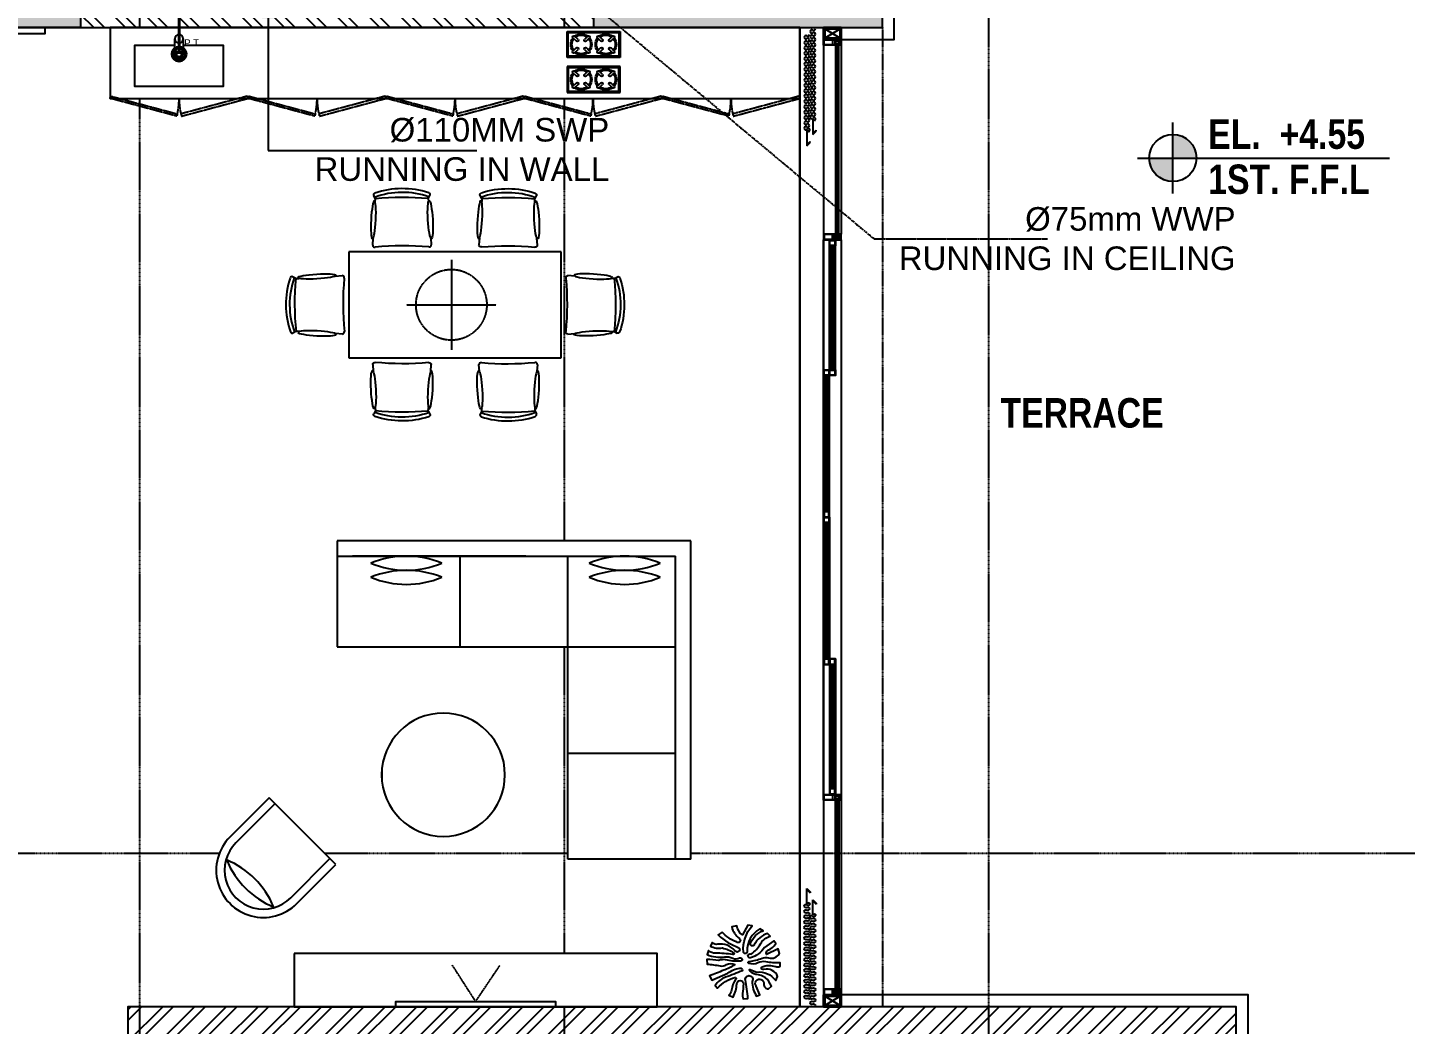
# Model space of a CAD drawing. Header units: millimetres. Extents: x -8500 to 104886, y -7800 to 56500.
# Drawn here: x 56600 to 68284, y 17850 to 26300 of the extents above; entities that cross this region are included whole.
import ezdxf

# ---------------------------------------------------------------- set-up
doc = ezdxf.new("R2010")
doc.units = ezdxf.units.MM
doc.header["$LTSCALE"] = 10
doc.set_wipeout_variables(frame=1)
for name, pattern in [('1803 B01 Axis$0$CENTER2', [1.125, 0.75, -0.125, 0.125, -0.125]), ('1803 B01 b03$0$HIDDEN', [0.375, 0.25, -0.125]), ('CENTER', [2, 1.25, -0.25, 0.25, -0.25]), ('Ground Floor Plan$0$HIDDEN', [0.375, 0.25, -0.125]), ('HIDDEN', [0.375, 0.25, -0.125])]:
    doc.linetypes.add(name, pattern=pattern)
for name, color, linetype in [('1803 B01 Axis$0$AXIS-MEP', 8, '1803 B01 Axis$0$CENTER2'), ('1803 B01 b03$0$COLS-AR', 4, 'Continuous'), ('1803 B01 b03$0$COLS-HATCH-AR', 251, 'Continuous'), ('1803 B01 b03$0$ELEV1-AR', 6, 'Continuous'), ('1803 B01 b03$0$ELEV4-AR', 15, 'Continuous'), ('1803 B01 b03$0$HATCH-AR', 251, 'Continuous'), ('1803 B01 b03$0$HIDDEN-AR', 43, '1803 B01 b03$0$HIDDEN'), ('1803 B01 b03$0$TAG-LVL-AR', 181, 'Continuous'), ('1803 B01 b03$0$TXT-AR', 3, 'Continuous'), ('1803 B01 b03$0$WALL-AR', 7, 'Continuous'), ('1803 B01 b03$0$WIN-AR', 140, 'Continuous'), ('A-FURNITURE', 1, 'Continuous'), ('A-LIGHT', 2, 'Continuous'), ('A-OUTLINE', 8, 'Continuous'), ('CEILING', 7, 'Continuous'), ('DIM-IN-AR', 251, 'Continuous'), ('FIX-AR', 45, 'Continuous'), ('Ground Floor Plan$0$FURNITURE', 1, 'Continuous'), ('Ground Floor Plan$0$HATCH', 8, 'Continuous'), ('Ground Floor Plan$0$WIPEOUT', 8, 'Continuous'), ('ID-FUR', 1, 'Continuous'), ('ID-HATCH', 8, 'Continuous'), ('ID-SANITARY', 1, 'Continuous'), ('ID-WIPEOUT', 8, 'Continuous'), ('Pots', 8, 'Continuous'), ('WIPEOUT', 8, 'Continuous')]:
    doc.layers.add(name, color=color, linetype=linetype)
for name, color, linetype, lineweight in [('FUR', 9, 'Continuous', 9), ('SH - SWP', 10, 'Continuous', 25), ('SH - WWP', 82, 'CENTER', 13), ('SWP', 10, 'Continuous', 25), ('WWP', 82, 'CENTER', 13)]:
    doc.layers.add(name, color=color, linetype=linetype, lineweight=lineweight)
doc.styles.add('1803 B01 b03$0$BOLD-SOFT', font='swisscb.ttf')
doc.styles.add('ARIAL', font='Arial.ttf')
doc.dimstyles.new('1-100-OUT', dxfattribs={"dimscale": 1.25, "dimtxt": 180, "dimasz": 1, "dimexe": 0, "dimexo": 0, "dimgap": 60, "dimtad": 1, "dimdec": 0, "dimblk": 'DIM-END', "dimcen": 2.5, "dimclrd": 256, "dimclre": 3, "dimclrt": 3, "dimadec": 0, "dimazin": 0, "dimtfac": 1, "dimtdec": 0, "dimtix": 1, "dimtmove": 2, "dimatfit": 0, "dimldrblk": 'LEADER-ARROW', "dimlwe": -1, "dimarcsym": 0})

# ---------------------------------------------------------------- blocks, each defined once
blk = doc.blocks.new('1803 B01 b03$0$1st cols')
at = {"layer": '1803 B01 b03$0$COLS-HATCH-AR'}
h = blk.add_hatch(color=256, dxfattribs=at)
h.dxf.hatch_style = 1
h.paths.add_polyline_path([(54350, 29200), (56750, 29200), (56750, 29650), (57050, 29650), (57050, 26300), (54350, 26300), (54350, 26600), (56750, 26600), (56750, 28900), (54350, 28900)])
h = blk.add_hatch(color=256, dxfattribs=at)
h.dxf.hatch_style = 1
h.paths.add_polyline_path([(61400, 26300), (63850, 26300), (63850, 26600), (61400, 26600)])
at = {"layer": '1803 B01 b03$0$COLS-AR'}
blk.add_lwpolyline([(54350, 29200), (56750, 29200), (56750, 29650), (57050, 29650), (57050, 26300), (54350, 26300), (54350, 26600), (56750, 26600), (56750, 28900), (54350, 28900), (54350, 29200)], dxfattribs=at)
blk.add_lwpolyline([(61400, 26300), (63850, 26300), (63850, 26600), (61400, 26600)], close=True, dxfattribs=at)
blk = doc.blocks.new('1803 B01 Axis$0$1803 B01 AXIS')
for p, q in [((57550, 55300), (57550, -5800)), ((61150, 55300), (61150, -5800)), ((64750, 55300), (64750, -5800)), ((85300, 19300), (-7300, 19300))]:
    blk.add_line(p, q)
blk = doc.blocks.new('1803 B01 Axis')
at = {"layer": '1803 B01 Axis$0$AXIS-MEP'}
blk.add_blockref('1803 B01 Axis$0$1803 B01 AXIS', (0, 0), dxfattribs=at)
blk = doc.blocks.new('1803 B01 b03$0$LVL-TAG-100')
h = blk.add_hatch(color=256)
h.paths.add_polyline_path([(500, 0, 0.414214), (300, 200), (300, 0)])
h.paths.add_polyline_path([(300, 0), (100, 0, 0.414214), (300, -200)])
for p, q in [((300, -300), (300, 300)), ((0, 0), (600, 0)), ((600, 0), (2136, 0))]:
    blk.add_line(p, q)
blk.add_circle((300, 0), 200)
at = {"color": 2, "style": '1803 B01 b03$0$BOLD-SOFT'}
for tag, p in [('ELEVATION', (600, 78)), ('LEVEL', (600, -305))]:
    blk.add_attdef(tag, p, '', height=250, dxfattribs=at)
blk = doc.blocks.new('*U46')
for p, q in [((10, -90), (140, -10)), ((140, -90), (10, -10))]:
    blk.add_line(p, q)
at = {"elevation": 0}
for points in [[(150, 0), (0, 0), (0, -100), (150, -100)], [(140, -10), (10, -10), (10, -90), (140, -90)]]:
    blk.add_lwpolyline(points, close=True, dxfattribs=at)
blk = doc.blocks.new('*U41')
for points in [[(25, -150), (10, -150), (10, -100), (-25, -100), (-25, 0), (25, 0), (25, -150), (25, -150), (25, -150)], [(-10, -120), (-25, -120), (-25, -110), (-10, -110)]]:
    blk.add_lwpolyline(points, close=True)
for points in [[(-20, -75), (-20, -5), (20, -5), (20, -75), (-20, -75)], [(20, -95), (20, -95), (20, -145), (15, -145), (15, -95), (-20, -95), (-20, -80), (20, -80), (20, -95)]]:
    blk.add_lwpolyline(points)
at = {"layer": '1803 B01 b03$0$HATCH-AR'}
blk.add_arc((0, -138), 12.5, 36.8699, 143.1301, dxfattribs=at)
blk = doc.blocks.new('*U68')
for p, q in [((1625, 8), (5, 8)), ((1625, 6), (5, 6)), ((1625, 4), (5, 4)), ((1625, 2), (5, 2))]:
    blk.add_line(p, q)
for points in [[(0, 10), (5, 10), (5, 0), (0, 0)], [(5, 0), (1625, 0), (1625, 10), (5, 10)], [(1630, 10), (1625, 10), (1625, 0), (1630, 0)]]:
    blk.add_lwpolyline(points, close=True)
blk = doc.blocks.new('1803 B01 b03$0$CW13')
for p, q in [((1650, 150), (-100, 150)), ((2800, 150), (5300, 150)), ((4000, 139), (2850, 139)), ((4000, 133), (2850, 133)), ((4000, 121), (2850, 121)), ((4100, 139), (5250, 139)), ((4100, 133), (5250, 133)), ((4100, 121), (5250, 121)), ((8200, 150), (6450, 150)), ((1650, 0), (-100, 0)), ((4050, 100), (1700, 100)), ((2850, 50), (1700, 50)), ((2800, 89), (1750, 89)), ((2800, 83), (1750, 83)), ((2800, 71), (1750, 71)), ((2800, 65), (1750, 65)), ((4000, 115), (2850, 115)), ((4050, 100), (6400, 100)), ((4100, 115), (5250, 115)), ((5250, 50), (6400, 50)), ((5300, 89), (6350, 89)), ((5300, 83), (6350, 83)), ((5300, 71), (6350, 71)), ((5300, 65), (6350, 65)), ((8200, 0), (6450, 0))]:
    blk.add_line(p, q)
for points in [[(2800, 100), (2850, 100), (2850, 150), (2800, 150)], [(2804, 104), (2846, 104), (2846, 146), (2804, 146)], [(4000, 150), (4050, 150), (4050, 100), (4000, 100)], [(4004, 146), (4046, 146), (4046, 104), (4004, 104)], [(4100, 150), (4050, 150), (4050, 100), (4100, 100)], [(4096, 146), (4054, 146), (4054, 104), (4096, 104)], [(5300, 100), (5250, 100), (5250, 150), (5300, 150)], [(5296, 104), (5254, 104), (5254, 146), (5296, 146)], [(1700, 50), (1750, 50), (1750, 100), (1700, 100)], [(1704, 54), (1746, 54), (1746, 96), (1704, 96)], [(2800, 50), (2850, 50), (2850, 100), (2800, 100)], [(2804, 54), (2846, 54), (2846, 96), (2804, 96)], [(5300, 50), (5250, 50), (5250, 100), (5300, 100)], [(5296, 54), (5254, 54), (5254, 96), (5296, 96)], [(6400, 50), (6350, 50), (6350, 100), (6400, 100)], [(6396, 54), (6354, 54), (6354, 96), (6396, 96)]]:
    blk.add_lwpolyline(points, close=True)
at = {"elevation": 0}
for points in [[(15, 20), (15, 0), (50, 0), (50, 20)], [(20, 15), (20, 5), (45, 5), (45, 15)], [(1685, 20), (1685, 0), (1650, 0), (1650, 20)], [(1680, 15), (1680, 5), (1655, 5), (1655, 15)], [(6415, 20), (6415, 0), (6450, 0), (6450, 20)], [(6420, 15), (6420, 5), (6445, 5), (6445, 15)], [(8085, 20), (8085, 0), (8050, 0), (8050, 20)], [(8080, 15), (8080, 5), (8055, 5), (8055, 15)]]:
    blk.add_lwpolyline(points, close=True, dxfattribs=at)
at = {"layer": '1803 B01 b03$0$ELEV4-AR'}
for p, q in [((1700, 150), (6400, 150)), ((6400, 0), (1700, 0))]:
    blk.add_line(p, q, dxfattribs=at)
at = {"xscale": -1}
for name, p in [('*U41', (25, 150)), ('*U41', (6425, 150)), ('*U68', (1665, 40)), ('*U68', (1665, 20))]:
    blk.add_blockref(name, p, dxfattribs=at)
for name, p in [('*U41', (1675, 150)), ('*U41', (8075, 150)), ('*U68', (6435, 40)), ('*U68', (6435, 20))]:
    blk.add_blockref(name, p)
at = {"layer": '1803 B01 b03$0$ELEV1-AR'}
for p, rotation in [((-100, 0), 90), ((8100, 0), 90.00000000000006)]:
    blk.add_blockref('*U46', p, dxfattribs=dict(at, rotation=rotation))
at = {"layer": '1803 B01 b03$0$ELEV1-AR', "xscale": -1, "rotation": 270}
for p in [(0, 0), (8200, 0)]:
    blk.add_blockref('*U46', p, dxfattribs=at)
blk = doc.blocks.new('Ground Floor Plan$0$A$C6DBE4140')
at = {"layer": 'Ground Floor Plan$0$HATCH', "ltscale": 10}
for p, q in [((71, 1002), (42, 973)), ((71, 994), (42, 965)), ((42, 973), (42, 965)), ((71, 876), (71, 1002)), ((21, 907), (-8, 879)), ((21, 899), (-8, 870)), ((-8, 879), (-8, 870)), ((21, 781), (21, 907))]:
    blk.add_line(p, q, dxfattribs=at)
for centre, radius, start, end in [((59, 870), 12.5, 150.5023, 321.21), ((57, 871), 10.5, 96.689, 150.5023), ((62, 831), 14.2, 53.1301, 180), ((62, 831), 14.2, 180, 306.8699), ((72, 904), 28.5, 234.3652, 266.2983), ((79, 853), 13.9, 0, 141.21), ((79, 853), 14.2, 233.1301, 0), ((79, 808), 14.2, 0, 126.8699), ((9, 775), 12.5, 150.5023, 321.21), ((7, 776), 10.5, 96.689, 150.5023), ((12, 736), 14.2, 53.1301, 180), ((12, 736), 14.2, 180, 306.8699), ((12, 691), 14.2, 53.1301, 180), ((23, 810), 28.5, 234.3652, 266.2983), ((30, 759), 13.9, 0, 141.21), ((29, 759), 14.2, 233.1301, 0), ((29, 713), 14.2, 0, 126.8699), ((29, 713), 14.2, 233.1301, 0), ((62, 785), 14.2, 53.1301, 180), ((62, 785), 14.2, 180, 306.8699), ((62, 740), 14.2, 53.1301, 180), ((62, 740), 14.2, 180, 306.8699), ((62, 695), 14.2, 53.1301, 180), ((79, 808), 14.2, 233.1301, 0), ((79, 763), 14.2, 0, 126.8699), ((79, 763), 14.2, 233.1301, 0), ((79, 717), 14.2, 0, 126.8699), ((79, 717), 14.2, 233.1301, 0), ((12, 691), 14.2, 180, 306.8699), ((12, 645), 14.2, 53.1301, 180), ((12, 645), 14.2, 180, 306.8699), ((12, 600), 14.2, 53.1301, 180), ((12, 600), 14.2, 180, 306.8699), ((29, 668), 14.2, 0, 126.8699), ((29, 668), 14.2, 233.1301, 0), ((29, 623), 14.2, 0, 126.8699), ((29, 623), 14.2, 233.1301, 0), ((29, 577), 14.2, 0, 126.8699), ((62, 695), 14.2, 180, 306.8699), ((62, 649), 14.2, 53.1301, 180), ((62, 649), 14.2, 180, 306.8699), ((62, 604), 14.2, 53.1301, 180), ((62, 604), 14.2, 180, 306.8699), ((79, 672), 14.2, 0, 126.8699), ((79, 672), 14.2, 233.1301, 0), ((79, 626), 14.2, 0, 126.8699), ((79, 626), 14.2, 233.1301, 0), ((79, 581), 14.2, 0, 126.8699), ((12, 555), 14.2, 53.1301, 180), ((12, 555), 14.2, 180, 306.8699), ((12, 509), 14.2, 53.1301, 180), ((12, 509), 14.2, 180, 306.8699), ((14, 460), 16.3, 59.6168, 167.4712), ((29, 577), 14.2, 233.1301, 0), ((29, 532), 14.2, 0, 126.8699), ((29, 532), 14.2, 233.1301, 0), ((29, 487), 14.2, 0, 126.8699), ((30, 487), 14.1, 239.6168, 0), ((64, 555), 16.3, 59.6168, 167.4712), ((62, 558), 14.2, 180, 306.8699), ((62, 513), 14.2, 53.1301, 180), ((62, 513), 14.2, 180, 306.8699), ((62, 468), 14.2, 53.1301, 180), ((62, 468), 14.2, 180, 306.8699), ((79, 536), 14.2, 0, 126.8699), ((79, 536), 14.2, 233.1301, 0), ((79, 490), 14.2, 0, 126.8699), ((79, 490), 14.2, 233.1301, 0), ((79, 581), 14.1, 239.6168, 0), ((12, 464), 14.2, 180, 306.8699), ((12, 419), 14.2, 53.1301, 180), ((12, 419), 14.2, 180, 306.8699), ((12, 373), 14.2, 53.1301, 180), ((12, 373), 14.2, 180, 306.8699), ((29, 441), 14.2, 0, 126.8699), ((29, 441), 14.2, 233.1301, 0), ((29, 396), 14.2, 0, 126.8699), ((29, 396), 14.2, 233.1301, 0), ((29, 351), 14.2, 0, 126.8699), ((30, 351), 14.1, 239.6168, 0), ((64, 419), 16.3, 59.6168, 167.4712), ((64, 426), 16.3, 192.5288, 300.3832), ((62, 377), 14.2, 53.1301, 180), ((62, 377), 14.2, 180, 306.8699), ((79, 445), 14.2, 0, 126.8699), ((79, 400), 14.2, 233.1301, 0), ((79, 354), 14.2, 0, 126.8699), ((79, 354), 14.2, 233.1301, 0), ((79, 445), 14.1, 239.6168, 0), ((79, 400), 14.1, 0, 120.3832), ((14, 324), 16.3, 59.6168, 167.4712), ((14, 331), 16.3, 192.5288, 300.3832), ((12, 283), 14.2, 53.1301, 180), ((12, 283), 14.2, 180, 306.8699), ((12, 237), 14.2, 53.1301, 180), ((12, 237), 14.2, 180, 306.8699), ((29, 305), 14.2, 233.1301, 0), ((29, 260), 14.2, 0, 126.8699), ((29, 260), 14.2, 233.1301, 0), ((30, 305), 14.1, 0, 120.3832), ((62, 332), 14.2, 53.1301, 180), ((62, 332), 14.2, 180, 306.8699), ((62, 286), 14.2, 53.1301, 180), ((64, 290), 16.3, 192.5288, 300.3832), ((62, 241), 14.2, 53.1301, 180), ((62, 241), 14.2, 180, 306.8699), ((79, 309), 14.2, 0, 126.8699), ((79, 309), 14.2, 233.1301, 0), ((79, 264), 14.2, 233.1301, 0), ((79, 264), 14.1, 0, 120.3832), ((12, 192), 14.2, 53.1301, 180), ((14, 195), 16.3, 192.5288, 300.3832), ((12, 146), 14.2, 53.1301, 180), ((12, 146), 14.2, 180, 306.8699), ((29, 214), 14.2, 0, 126.8699), ((29, 214), 14.2, 233.1301, 0), ((29, 169), 14.2, 233.1301, 0), ((29, 124), 14.2, 0, 126.8699), ((29, 124), 14.2, 233.1301, 0), ((30, 169), 14.1, 0, 120.3832), ((62, 196), 14.2, 53.1301, 180), ((62, 196), 14.2, 180, 306.8699), ((62, 150), 14.2, 53.1301, 180), ((62, 150), 14.2, 180, 306.8699), ((62, 105), 14.2, 53.1301, 180), ((79, 218), 14.2, 0, 126.8699), ((79, 218), 14.2, 233.1301, 0), ((79, 173), 14.2, 0, 126.8699), ((79, 173), 14.2, 233.1301, 0), ((79, 128), 14.2, 0, 126.8699), ((79, 128), 14.2, 233.1301, 360), ((12, 101), 14.2, 53.1301, 180), ((12, 101), 14.2, 180, 306.8699), ((12, 56), 14.2, 53.1301, 180), ((12, 56), 14.2, 180, 306.8699), ((12, 10), 14.2, 53.1301, 180), ((29, 78), 14.2, 0, 126.8699), ((29, 78), 14.2, 233.1301, 0), ((29, 33), 14.2, 0, 126.8699), ((29, 33), 14.2, 233.1301, 360), ((62, 105), 14.2, 180, 306.8699), ((62, 59), 14.2, 53.1301, 180), ((79, 82), 14.2, 0, 126.8699), ((79, 82), 14.2, 233.1301, 0)]:
    blk.add_arc(centre, radius, start, end, dxfattribs=at)
blk = doc.blocks.new('d041')
for points in [[(-114.5, 162.8), (-135.7, 147.5, 0.094461), (-23.8, 78.1, -1.314105), (-45, 63.9, 0.23971), (-139.2, 96.9, -0.225502), (-168.6, 106.3), (-178.1, 87.5, 0.168761), (-113.3, 76.9, -0.10633), (-52.1, 49.8, -0.896883), (-56.8, 41.6, 0.036268), (-151, 48.7, -0.174875), (-189.8, 62.8), (-195.7, 41.6, 0.146767), (-101.5, 28.7, -0.15697), (-56.8, 21.6, 0.255407), (-20.3, 22.8, -1.316503), (-15.6, 5.1, -0.063657), (-95.7, 12.2, 0.155487), (-133.3, 8.7, 0.026084), (-198.1, 14.5), (-196.9, -10.2, -0.032102), (-126.3, -20.8, 0.224699), (-90.9, -12.5, -0.233548), (-45, -13.7, -0.04631), (-106.2, -44.3, -0.00448), (-183.9, -73.7), (-171, -98.4), (-83.9, -59.6, -0.11893), (-19.1, -32.5, -0.510582), (-5, -46.6, -0.022024), (-95.7, -81.9, 0.179253), (-152.2, -127.8), (-139.2, -140.8, -0.133402), (-45, -83.1, -1.067431), (-42.7, -93.7, 0.106048), (-63.9, -152.5, -0.192463), (-79.2, -179.6), (-54.4, -190.2, 0.106313), (-35.6, -117.2, -0.991375), (0.9, -118.4, -0.033592), (-3.8, -170.2, 0.13959), (-0.3, -199.6), (25.6, -197.2, 0.028756), (11.5, -97.2, -0.551481), (36.2, -73.7, -0.497337), (49.2, -104.3, 0.157199), (72.7, -185.5), (90.4, -178.4), (70.3, -131.3, -1.520687), (112.7, -119.6, 0.496922), (137.4, -144.3), (152.8, -130.2, 0.301357), (69.2, -66.6, -0.310049), (31.9, -37.4, 10.929185)], [(31.9, -37.4), (73.9, -53.7, -0.265904), (176.3, -99.6), (186.9, -77.2, 0.389685), (112.7, -40.8, -0.623242), (99.8, -26.6, -0.189526), (176.3, -24.3, 0.215625), (199.8, -22.4), (199.8, -3.1, -0.058582), (123.3, 1.6, 0.157627), (79.8, -4.3, -0.202378), (30.3, -6.6, -0.970579), (33.8, 3.9, 0.04846), (102.1, 21.6, -0.159563), (137.4, 22.8, 0.350101), (197.5, 47.5), (189.2, 72.2), (126.9, 41.6, -0.360732), (133.9, 65.1, 0.169604), (176.3, 100.4), (166.9, 115.7), (115.1, 80.4, -0.179983), (39.7, 23.9, -1.515417), (42.1, 43.9, 0.122878), (93.9, 99.2, -0.197983), (145.7, 140.4), (131.6, 155.7, 0.200484), (59.7, 94.5, -0.970534), (39.7, 103.9, -0.194785), (108, 171), (90.4, 180.4, 0.284388), (20.9, 56.9, -0.983344), (0.9, 55.7, -0.201391), (48, 196.9), (24.4, 200.4), (-5, 147.5, -0.207025), (-34.4, 198.1), (-62.7, 191, 0.175334), (-20.3, 128.7, -1.097038), (-36.8, 109.8, -0.121326), (-114.5, 162.8, -2.240553)]]:
    blk.add_lwpolyline(points, format="xyb")
blk = doc.blocks.new('*U161')
blk.add_wipeout([(4481, -4329), (4964, -4329), (4964, -1031), (4481, -1031)]).dxf.layer = 'Ground Floor Plan$0$WIPEOUT'
at = {"ltscale": 0.3}
blk.add_lwpolyline([(4481, -4329), (4964, -4329), (4964, -1031), (4481, -1031)], close=True, dxfattribs=at)
blk = doc.blocks.new('Ground Floor Plan$0$A$C1E1216E0')
blk.add_wipeout([(-400, 0), (400, 0), (400, -470), (393, -542), (351, -662), (312, -720), (258, -776), (195, -819), (121, -851), (87, -860), (0, -870), (-90, -860), (-152, -840), (-217, -806), (-287, -748), (-316, -716), (-356, -652), (-384, -584), (-397, -517), (-400, -470)]).dxf.layer = 'ID-WIPEOUT'
at = {"layer": 'ID-FUR'}
for p, q in [((400, 0), (-400, 0)), ((329, -470), (329, 0)), ((400, -470), (400, 0)), ((-400, 0), (-400, -470)), ((-329, 0), (-329, -470))]:
    blk.add_line(p, q, dxfattribs=at)
for centre, radius, start, end in [((0, -470), 400, 180, 0), ((0, -470), 329, 180, 0), ((0, -1307), 735, 67.4124, 112.5876), ((0, 50), 735, 247.4124, 292.5876)]:
    blk.add_arc(centre, radius, start, end, dxfattribs=at)
blk = doc.blocks.new('First Floor Plan$0$A$C12236DE3')
blk.add_wipeout([(-178.5, 256.4), (-136.2, 233.7), (-105.8, 211.3), (-73.3, 179.4), (-42.9, 138.1), (-21.3, 95.6), (-9.9, 62.2), (-1.1, 18.4), (1.1, -18.4), (-3.1, -68.7), (-13.7, -111.6), (-38.9, -168.2), (-64.8, -206.1), (-90.8, -234.5), (-99.6, -242.7), (-135.5, -270), (-184.1, -295.6), (-206.5, -303.8), (-231.2, -310.6), (-253.8, -315), (-285.4, -318.1), (-317.7, -317.8), (-350.8, -313.9), (-372.5, -309.2), (-409.2, -297.3), (-450.9, -277), (-479, -258.3), (-513.7, -227.8), (-530, -209.6), (-550.1, -182.3), (-564.1, -158.6), (-581.2, -119.9), (-592.5, -79.8), (-598.1, -40.4), (-598.6, -4.8), (-590.7, 51.2), (-583, 77.9), (-563.9, 122.2), (-542.4, 156.8), (-524.2, 179.6), (-478.7, 221.7), (-463.5, 232.4), (-439.2, 246.8), (-413.9, 258.7), (-360.7, 275.2), (-330, 280), (-298.9, 281.6), (-246.2, 277), (-220.5, 271.2), (-188.2, 260.5), (-175.6, 255.1)]).dxf.layer = 'ID-WIPEOUT'
at = {"layer": 'ID-FUR'}
blk.add_circle((-298.9, -18.4), 300, dxfattribs=at)
blk = doc.blocks.new('A$C4A0262C7')
at = {"ltscale": 0.5}
blk.add_wipeout([(3000, 0), (0, 0), (0, 2700), (1043, 2700), (1043, 900), (3000, 900)], dxfattribs=at).dxf.layer = 'ID-WIPEOUT'
for p, q in [((0, 2700), (130, 2700)), ((0, 2700), (1043, 2700)), ((0, 2700), (0, 0)), ((130, 2700), (130, 130)), ((1043, 2700), (1043, 900)), ((1043, 1800), (130, 1800)), ((3000, 900), (130, 900)), ((1043, 900), (1043, 130)), ((1957, 900), (1957, 130)), ((3000, 0), (3000, 900)), ((3000, 130), (130, 130)), ((1400, 130), (2870, 130)), ((0, 0), (3000, 0))]:
    blk.add_line(p, q, dxfattribs=at)
for centre, start, end in [((562, -410), 67.3801, 112.6199), ((2413, -410), 67.3801, 112.6199), ((562, 1030), 247.3801, 292.6199), ((562, -530), 67.3801, 112.6199), ((2413, 1030), 247.3801, 292.6199), ((2413, -530), 67.3801, 112.6199), ((562, 910), 247.3801, 292.6199), ((2413, 910), 247.3801, 292.6199)]:
    blk.add_arc(centre, 780, start, end, dxfattribs=at)
blk = doc.blocks.new('XR-GF_FUR$0$CH4')
at = {"layer": 'ID-FUR'}
for p, q in [((-224, 400), (-238, 426)), ((-225, 374), (-224, 400)), ((224, 400), (239, 427)), ((224, 400), (225, 374)), ((-248, 6), (-244, 65)), ((244, 65), (248, 6))]:
    blk.add_line(p, q, dxfattribs=at)
for centre, major_axis, start_param, end_param in [((2, -12), (561, 0), 1.150225, 1.997991), ((2, -12), (-599, 0), 4.324208, 5.10741), ((-221, 432), (18.7, 0), 1.965818, 3.568787), ((0, -1160), (1894, 0), 1.452324, 1.689269), ((222, 433), (-18.7, 0), 2.714398, 4.324208), ((-229, 5), (-18.7, 0), -0.049958, 1.682969), ((0, -1681), (-2027, 0), 4.600216, 4.824562), ((229, 5), (-18.7, 0), 1.458624, 3.191551)]:
    blk.add_ellipse(centre, major_axis=major_axis, ratio=0.829167, start_param=start_param, end_param=end_param, dxfattribs=at)
at = {"layer": 'ID-FUR', "extrusion": (0, 0, -1)}
blk.add_ellipse((-241, 221), major_axis=(9, 162), ratio=0.124692, dxfattribs=at)
at = {"layer": 'ID-FUR'}
blk.add_ellipse((241, 221), major_axis=(-9, 162), ratio=0.124692, dxfattribs=at)
blk = doc.blocks.new('A$C10353E69')
at = {"xscale": -0.9999999999999996, "rotation": 269.7779392439236}
blk.add_blockref('XR-GF_FUR$0$CH4', (855, -500), dxfattribs=at)
blk.add_wipeout([(-995, -50), (-995, -950), (805, -950), (805, -50)]).dxf.layer = 'WIPEOUT'
at = {"layer": 'ID-FUR'}
for p, q in [((-995, -50), (-995, -950)), ((805, -50), (-995, -50)), ((805, -950), (805, -50)), ((-995, -950), (805, -950))]:
    blk.add_line(p, q, dxfattribs=at)
for p, rotation in [((-545, 0), 0.2220607560763453), ((-1045, -500), 90.22206075607632), ((355, -1000), 180.2220607560763)]:
    blk.add_blockref('XR-GF_FUR$0$CH4', p, dxfattribs=dict(rotation=rotation))
for p, xscale, rotation in [((355, 0), -1, 359.7779392439236), ((-545, -1000), -0.9999999999999998, 179.7779392439236)]:
    blk.add_blockref('XR-GF_FUR$0$CH4', p, dxfattribs=dict(xscale=xscale, rotation=rotation))
blk = doc.blocks.new('*U163')
blk.add_wipeout([(0, 600), (0, 0), (-5850, 0), (-5850, 600)]).dxf.layer = 'ID-WIPEOUT'
blk.add_lwpolyline([(0, 0), (-5850, 0), (-5850, 600), (0, 600)], close=True)
blk = doc.blocks.new('A$C29A14E84')
for p, q in [((-35, 0), (-35, -130)), ((35, -130), (35, 0))]:
    blk.add_line(p, q)
blk.add_lwpolyline([(-35, -55), (-375, -55), (-375, -405), (375, -405), (375, -55), (35, -55)])
blk.add_circle((0, 0), 35)
blk.add_arc((0, -130), 35, 180, 0)
blk = doc.blocks.new('12')
at = {"layer": 'FIX-AR'}
for p, q in [((29012, 11450), (29012, 11230)), ((29462, 11450), (29012, 11450)), ((29022, 11440), (29022, 11240)), ((29452, 11440), (29022, 11440)), ((29063, 11396), (29091, 11368)), ((29105, 11382), (29077, 11410)), ((29189, 11410), (29161, 11382)), ((29175, 11368), (29203, 11396)), ((29300, 11368), (29271, 11396)), ((29286, 11410), (29314, 11382)), ((29369, 11382), (29398, 11410)), ((29412, 11396), (29383, 11368)), ((29452, 11240), (29452, 11440)), ((29462, 11230), (29462, 11450)), ((29012, 11230), (29462, 11230)), ((29012, 11230), (29462, 11230)), ((29022, 11240), (29452, 11240)), ((29091, 11313), (29063, 11284)), ((29077, 11270), (29105, 11298)), ((29161, 11298), (29189, 11270)), ((29203, 11284), (29175, 11313)), ((29271, 11284), (29300, 11313)), ((29314, 11298), (29286, 11270)), ((29398, 11270), (29369, 11298)), ((29383, 11313), (29412, 11284)), ((29012, 11153), (29462, 11153)), ((29012, 11153), (29462, 11153)), ((29012, 10933), (29012, 11153)), ((29022, 11143), (29452, 11143)), ((29022, 10943), (29022, 11143)), ((29077, 11113), (29105, 11085)), ((29161, 11085), (29189, 11113)), ((29314, 11085), (29286, 11113)), ((29398, 11113), (29369, 11085)), ((29452, 11143), (29452, 10943)), ((29462, 11153), (29462, 10933)), ((29091, 11071), (29063, 11099)), ((29063, 10987), (29091, 11015)), ((29105, 11001), (29077, 10973)), ((29189, 10973), (29161, 11001)), ((29203, 11099), (29175, 11071)), ((29175, 11015), (29203, 10987)), ((29271, 11099), (29300, 11071)), ((29300, 11015), (29271, 10987)), ((29286, 10973), (29314, 11001)), ((29369, 11001), (29398, 10973)), ((29383, 11071), (29412, 11099)), ((29412, 10987), (29383, 11015)), ((29462, 10933), (29012, 10933)), ((29452, 10943), (29022, 10943))]:
    blk.add_line(p, q, dxfattribs=at)
for centre, radius, start, end in [((29133, 11340), 89.2, 141.436, 218.568), ((29133, 11340), 79.2, 142.2521, 217.7519), ((29070, 11403), 10, 45.002, 225.002), ((29133, 11340), 89.2, 51.436, 128.568), ((29133, 11340), 79.2, 52.2521, 127.7519), ((29098, 11375), 10, 225.002, 45.002), ((29168, 11375), 10, 135.002, 315.002), ((29196, 11403), 10, 315.002, 135.002), ((29133, 11340), 79.2, 322.2521, 37.7519), ((29133, 11340), 89.2, 321.436, 38.568), ((29342, 11340), 89.2, 141.436, 218.568), ((29342, 11340), 79.2, 142.2521, 217.7519), ((29279, 11403), 10, 45.002, 225.002), ((29342, 11340), 89.2, 51.436, 128.568), ((29342, 11340), 79.2, 52.2521, 127.7519), ((29307, 11375), 10, 225.002, 45.002), ((29376, 11375), 10, 135.002, 315.002), ((29405, 11403), 10, 315.002, 135.002), ((29342, 11340), 79.2, 322.2521, 37.7519), ((29342, 11340), 89.2, 321.436, 38.568), ((29070, 11277), 10, 135.002, 315.002), ((29133, 11340), 89.2, 231.436, 308.568), ((29133, 11340), 79.2, 232.2521, 307.7519), ((29098, 11305), 10, 315.002, 135.002), ((29168, 11305), 10, 45.002, 225.002), ((29196, 11277), 10, 225.002, 45.002), ((29279, 11277), 10, 135.002, 315.002), ((29342, 11340), 89.2, 231.436, 308.568), ((29342, 11340), 79.2, 232.2521, 307.7519), ((29307, 11305), 10, 315.002, 135.002), ((29376, 11305), 10, 45.002, 225.002), ((29405, 11277), 10, 225.002, 45.002), ((29070, 11106), 10, 45.002, 225.002), ((29133, 11043), 89.2, 51.436, 128.568), ((29133, 11043), 79.2, 52.2521, 127.7519), ((29196, 11106), 10, 315.002, 135.002), ((29279, 11106), 10, 45.002, 225.002), ((29342, 11043), 89.2, 51.436, 128.568), ((29342, 11043), 79.2, 52.2521, 127.7519), ((29405, 11106), 10, 315.002, 135.002), ((29133, 11043), 89.2, 141.436, 218.568), ((29133, 11043), 79.2, 142.2521, 217.7519), ((29070, 10980), 10, 135.002, 315.002), ((29098, 11078), 10, 225.002, 45.002), ((29098, 11008), 10, 315.002, 135.002), ((29168, 11078), 10, 135.002, 315.002), ((29168, 11008), 10, 45.002, 225.002), ((29196, 10980), 10, 225.002, 45.002), ((29133, 11043), 79.2, 322.2521, 37.7519), ((29133, 11043), 89.2, 321.436, 38.568), ((29342, 11043), 89.2, 141.436, 218.568), ((29342, 11043), 79.2, 142.2521, 217.7519), ((29279, 10980), 10, 135.002, 315.002), ((29307, 11078), 10, 225.002, 45.002), ((29307, 11008), 10, 315.002, 135.002), ((29376, 11078), 10, 135.002, 315.002), ((29376, 11008), 10, 45.002, 225.002), ((29405, 10980), 10, 225.002, 45.002), ((29342, 11043), 79.2, 322.2521, 37.7519), ((29342, 11043), 89.2, 321.436, 38.568), ((29133, 11043), 89.2, 231.436, 308.568), ((29133, 11043), 79.2, 232.2521, 307.7519), ((29342, 11043), 89.2, 231.436, 308.568), ((29342, 11043), 79.2, 232.2521, 307.7519)]:
    blk.add_arc(centre, radius, start, end, dxfattribs=at)
blk = doc.blocks.new('*U126')
blk.add_wipeout([(2145522, 546419), (2147022, 546419), (2147022, 546369), (2145522, 546369)]).dxf.layer = 'Ground Floor Plan$0$WIPEOUT'
at = {"layer": 'Ground Floor Plan$0$FURNITURE'}
blk.add_lwpolyline([(2145522, 546419), (2147022, 546419), (2147022, 546369), (2145522, 546369), (2145522, 546419)], dxfattribs=at)
blk = doc.blocks.new('HHYRYRY')
at = {"layer": 'SH - WWP', "linetype": 'Continuous', "lineweight": 30, "ltscale": 15}
for p, q in [((-29410833, -22433313), (-29410859, -22433313)), ((-29410826, -22433297), (-29410845, -22433278)), ((-29410826, -22433330), (-29410845, -22433349)), ((-29410809, -22433290), (-29410809, -22433263)), ((-29410809, -22433336), (-29410809, -22433363)), ((-29410793, -22433297), (-29410774, -22433278)), ((-29410793, -22433330), (-29410774, -22433349)), ((-29410786, -22433313), (-29410759, -22433313))]:
    blk.add_line(p, q, dxfattribs=at)
for radius in [62.4, 50, 23.1]:
    blk.add_circle((-29410809, -22433313), radius, dxfattribs=at)
at = {"layer": 'SH - WWP', "linetype": 'Continuous', "lineweight": 30, "ltscale": 15, "insert": (-29410765, -22433188), "char_height": 59.9, "width": 240.71, "attachment_point": 1}
blk.add_mtext('P.T.', dxfattribs=at)
blk = doc.blocks.new('DIM-END')
at = {"layer": 'DIM-IN-AR', "color": 1}
for p, q in [((0, -90), (0, 90)), ((-90, 0), (90, 0))]:
    blk.add_line(p, q, dxfattribs=at)
at = {"layer": 'DIM-IN-AR', "color": 1, "const_width": 7.5}
blk.add_lwpolyline([(63.6, 63.6), (-63.6, -63.6)], dxfattribs=at)
blk = doc.blocks.new('LEADER-ARROW')
blk.add_solid([(-250, 41.7), (0, 0), (-250, -41.7)])

msp = doc.modelspace()

# ---------------------------------------------------------------- hatches: boundary and pattern name
at = {"layer": 'ID-HATCH'}
h = msp.add_hatch(dxfattribs=at)
h.set_pattern_fill('ANSI32', color=256, scale=20)
h.set_pattern_definition([(45, (11000, 350), (-134.70384, 134.70384), []), (45, (11089.8, 350), (-134.70384, 134.70384), [])])
h.paths.add_polyline_path([(57350, 16800), (56950, 16800)], flags=16)
h.paths.add_polyline_path([(57350, 15600), (57650, 15600), (57650, 17700), (66550, 17700), (66550, 16800), (66850, 16800), (66850, 18000), (57450, 18000), (57450, 16800), (57350, 16800), (56950, 16800), (57350, 16800)])

# ---------------------------------------------------------------- linework, layer by layer
at = {"layer": '1803 B01 b03$0$ELEV1-AR'}
for points in [[(63500, 26200), (63950, 26200), (63950, 28600), (66650, 28600), (66650, 30400), (66500, 30400)], [(66800, 15150), (66950, 15150), (66950, 18100), (63500, 18100)]]:
    msp.add_lwpolyline(points, dxfattribs=at)
at = {"layer": '1803 B01 b03$0$HIDDEN-AR'}
msp.add_line((63850, 26300), (63850, 18000), dxfattribs=at)
at = {"layer": '1803 B01 b03$0$WALL-AR'}
msp.add_lwpolyline([(57350, 16400), (57350, 14100), (57650, 14100), (57650, 17700), (66550, 17700), (66550, 15250), (66850, 15250), (66850, 18000), (57450, 18000), (57450, 16800), (56850, 16800), (56850, 16400)], close=True, dxfattribs=at)
at = {"layer": 'A-OUTLINE', "color": 1, "linetype": 'HIDDEN', "ltscale": 0.5}
msp.add_line((63150, 18000), (63150, 26300), dxfattribs=at)

# ---------------------------------------------------------------- block references
at = {"layer": '1803 B01 b03$0$COLS-AR'}
msp.add_blockref('1803 B01 b03$0$1st cols', (0, 0), dxfattribs=at)
at = {"layer": '1803 B01 b03$0$TAG-LVL-AR'}
msp.add_blockref('1803 B01 b03$0$LVL-TAG-100', (66012, 25194), dxfattribs=at).add_auto_attribs({'ELEVATION': 'EL.  +4.55', 'LEVEL': '1ST. F.F.L'})
at = {"layer": '1803 B01 b03$0$WIN-AR', "rotation": 90}
msp.add_blockref('1803 B01 b03$0$CW13', (63500, 18100), dxfattribs=at)
at = {"layer": 'Ground Floor Plan$0$HATCH', "rotation": 180}
msp.add_blockref('Ground Floor Plan$0$A$C6DBE4140', (63279, 26300), dxfattribs=at)
at = {"layer": 'Ground Floor Plan$0$HATCH', "xscale": -1}
msp.add_blockref('Ground Floor Plan$0$A$C6DBE4140', (63279, 18000), dxfattribs=at)
at = {"layer": 'ID-FUR', "color": 8, "linetype": 'HIDDEN', "ltscale": 0.5}
msp.add_blockref('1803 B01 Axis', (0, 0), dxfattribs=at)
at = {"layer": 'Pots', "lineweight": 0, "ltscale": 150, "xscale": 1.560000000055879, "yscale": 1.560000000055879, "zscale": 1.560000000055879}
msp.add_blockref('d041', (62669, 18378), dxfattribs=at)

# ---------------------------------------------------------------- texts
at = {"layer": '1803 B01 b03$0$TXT-AR', "insert": (64850, 23159), "char_height": 250, "width": 2623.5, "attachment_point": 1, "style": '1803 B01 b03$0$BOLD-SOFT'}
msp.add_mtext('TERRACE', dxfattribs=at)
at = {"layer": 'WWP', "lineweight": 15, "ltscale": 20, "extrusion": (0.007838, -0.01548, 0.999849), "insert": (66844, 24778, -2), "char_height": 200, "width": 2883.54, "attachment_point": 3, "text_direction": (0.999969, 0, -0.007839), "style": 'ARIAL'}
msp.add_mtext('Ø75mm WWP\\PRUNNING IN CEILING ', dxfattribs=at)

# ---------------------------------------------------------------- next in the draw order: block references
at = {"color": 1}
msp.add_blockref('A$C10353E69', (60320, 24450), dxfattribs=at)
at = {"rotation": 314.9999999999983}
msp.add_blockref('Ground Floor Plan$0$A$C1E1216E0', (58932, 19489), dxfattribs=at)
at = {"layer": 'A-FURNITURE', "xscale": -1}
msp.add_blockref('*U126', (2202272, -520119), dxfattribs=at)
at = {"layer": 'A-FURNITURE', "xscale": 0.9333333333333332, "yscale": 0.9333333333333332, "zscale": 0.9333333333333332, "rotation": 270}
msp.add_blockref('*U161', (62901, 22633), dxfattribs=at)
at = {"layer": 'ID-FUR', "xscale": -1.742664547108319, "yscale": 1.742664547108319, "zscale": 1.742664547108319, "rotation": 5.541998137847103}
msp.add_blockref('First Floor Plan$0$A$C12236DE3', (59604, 19948), dxfattribs=at)
at = {"layer": 'ID-SANITARY', "xscale": -1, "rotation": 180}
msp.add_blockref('*U163', (63150, 26300), dxfattribs=at)

# ---------------------------------------------------------------- next in the draw order: hatches: boundary and pattern name
at = {"layer": 'ID-HATCH'}
h = msp.add_hatch(dxfattribs=at)
h.set_pattern_fill('ANSI32', color=256, scale=20, angle=-90)
h.set_pattern_definition([(315, (11000, 350), (134.70384, 134.70384), []), (315, (11000, 260.2), (134.70384, 134.70384), [])])
h.paths.add_polyline_path([(59800, 34300), (60000, 34300), (60000, 34500), (59800, 34500), (59800, 35400), (56950, 35400), (56950, 35825), (56750, 35825), (56750, 35400), (54350, 35400), (54350, 29200), (54550, 29200), (54550, 29750), (56750, 29750), (57050, 29750), (57050, 29750), (57300, 29750), (57300, 26600), (57050, 26600), (57050, 26300), (61400, 26300), (61400, 26600), (62239, 26600), (62139, 26600), (60040, 26600), (59940, 26600), (57450, 26600), (57450, 29700), (57450, 29700), (57450, 30350), (57550, 30350), (57550, 30500), (57300, 30500), (57300, 29900), (54550, 29900), (54550, 35200), (59600, 35200), (59600, 34500), (57700, 34500), (57700, 35200), (57550, 35200), (57550, 34350), (59600, 34350), (59600, 32655), (59800, 32655)])

# ---------------------------------------------------------------- next in the draw order: linework, layer by layer
at = {"layer": 'A-LIGHT', "linetype": 'Ground Floor Plan$0$HIDDEN', "ltscale": 0.5}
for p, q in [((60194, 24331), (60194, 23569)), ((59813, 23950), (60575, 23950))]:
    msp.add_line(p, q, dxfattribs=at)
msp.add_circle((60194, 23950), 300, dxfattribs=at)
at = {"layer": 'CEILING'}
msp.add_lwpolyline([(63150, 26300), (63350, 26300), (63350, 18000), (63150, 18000)], close=True, dxfattribs=at)
at = {"layer": 'ID-FUR', "color": 8, "linetype": 'HIDDEN', "ltscale": 0.5}
for points in [[(57305, 25719), (57870, 25568), (57865, 25549), (57300, 25700)], [(58465, 25719), (57900, 25568), (57905, 25549), (58470, 25700)], [(58475, 25719), (59040, 25568), (59035, 25549), (58470, 25700)], [(59635, 25719), (59070, 25568), (59075, 25549), (59640, 25700)], [(59645, 25719), (60210, 25568), (60205, 25549), (59640, 25700)], [(60805, 25719), (60240, 25568), (60245, 25549), (60810, 25700)], [(60815, 25719), (61380, 25568), (61375, 25549), (60810, 25700)], [(61975, 25719), (61410, 25568), (61415, 25549), (61980, 25700)], [(61985, 25719), (62550, 25568), (62545, 25549), (61980, 25700)], [(63145, 25719), (62580, 25568), (62585, 25549), (63150, 25700)]]:
    msp.add_lwpolyline(points, close=True, dxfattribs=at)
at = {"layer": 'ID-FUR'}
msp.add_lwpolyline([(61077, 18000), (59723, 18000), (59723, 18045), (61077, 18045)], close=True, dxfattribs=at)
at = {"layer": 'ID-FUR', "color": 8, "linetype": 'HIDDEN', "ltscale": 0.5}
for centre, start, end in [((57286, 25700), 347.2508, 0), ((58484, 25700), 180, 192.7492), ((58456, 25700), 347.2508, 0), ((59654, 25700), 180, 192.7492), ((59626, 25700), 347.2508, 0), ((60824, 25700), 180, 192.7492), ((60796, 25700), 347.2508, 0), ((61994, 25700), 180, 192.7492), ((61966, 25700), 347.2508, 0), ((63164, 25700), 180, 192.7492)]:
    msp.add_arc(centre, 599, start, end, dxfattribs=at)
at = {"layer": 'ID-HATCH', "linetype": 'HIDDEN', "ltscale": 0.5}
for points in [[(60400, 18045), (60203, 18351)], [(60400, 18045), (60606, 18351)]]:
    msp.add_lwpolyline(points, dxfattribs=at)
at = {"layer": 'SH - WWP', "linetype": 'CENTER', "ltscale": 25, "const_width": 25}
msp.add_lwpolyline([(57885, 26075), (57885, 27040), (57635, 27288)], dxfattribs=at)

# ---------------------------------------------------------------- next in the draw order: block references
at = {"layer": 'FIX-AR', "xscale": -1}
for name, p in [('A$C29A14E84', (57885, 26205)), ('12', (90637, 14817))]:
    msp.add_blockref(name, p, dxfattribs=at)
at = {"layer": 'FUR', "color": 18, "lineweight": 20, "ltscale": 0.6, "true_color": 0x000000}
msp.add_blockref('HHYRYRY', (29468694, 22459388), dxfattribs=at)
at = {"layer": 'ID-FUR', "rotation": 180}
msp.add_blockref('A$C4A0262C7', (62225, 21950), dxfattribs=at)

# ---------------------------------------------------------------- next in the draw order: texts
at = {"layer": 'SWP', "linetype": 'HIDDEN', "lineweight": 15, "ltscale": 5, "extrusion": (2.47805e-08, -0.017351, 0.999849), "insert": (61533, 25534, 6), "char_height": 200, "width": 2679.2, "attachment_point": 3, "text_direction": (1, 1e-06, 0), "style": 'ARIAL'}
msp.add_mtext('Ø110MM SWP RUNNING IN WALL ', dxfattribs=at)

# ---------------------------------------------------------------- next in the draw order: leaders
at = {"layer": 'SH - SWP'}
msp.add_leader([(58639, 26691), (58639, 25259), (60411, 25259)], dimstyle='1-100-OUT', override={"dimgap": 60, "dimtad": 0}, dxfattribs=at)
at = {"layer": 'SH - WWP'}
msp.add_leader([(60864, 26936), (63779, 24508), (65248, 24508)], dimstyle='1-100-OUT', override={"dimtad": 0}, dxfattribs=at)

# ---------------------------------------------------------------- next in the draw order: linework, layer by layer
at = {"layer": 'CEILING'}
msp.add_lwpolyline([(54350, 35400), (54350, 26300), (63150, 26300), (63150, 18000), (57450, 18000), (57450, 16800), (54550, 16800), (54550, 18000), (52550, 18000), (52550, 16400), (51200, 16400), (51200, 26300), (51350, 26300), (51350, 26600)], dxfattribs=at)

doc.saveas('drawing.dxf')
